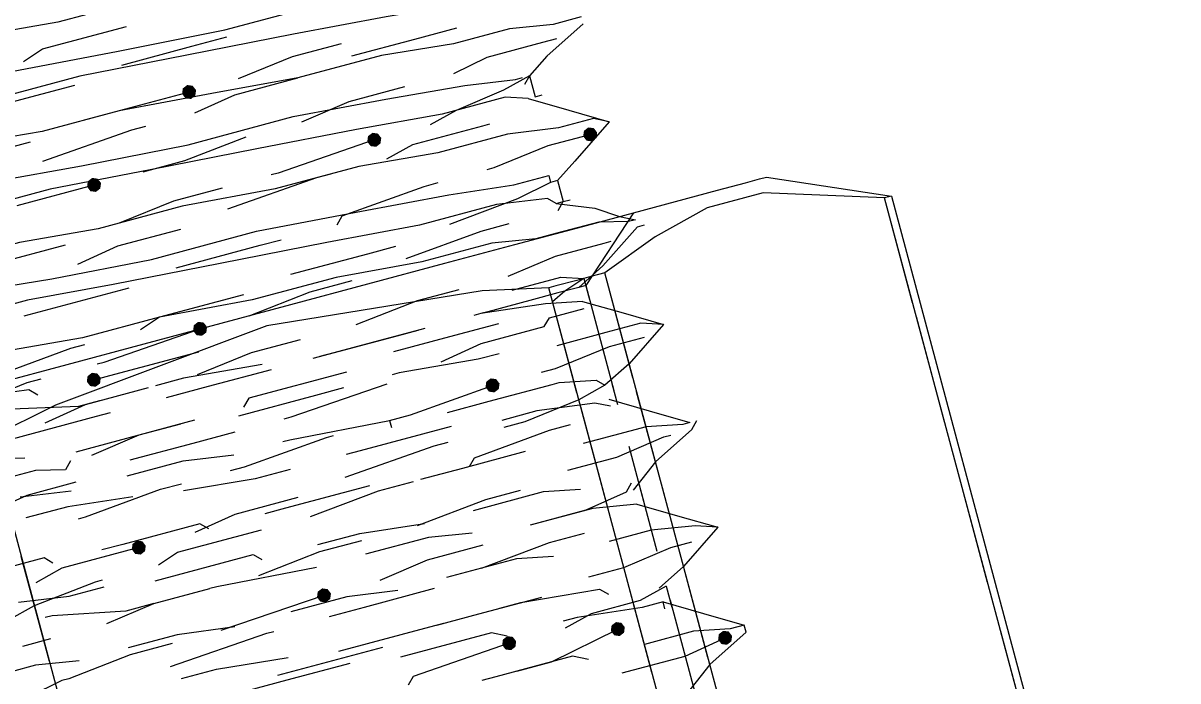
# Model space of a CAD drawing. Header units: millimetres. Extents: x 89051 to 218395, y -330386 to -125649.
# Drawn here: x 98671.73 to 98691.03, y -134188.59 to -134177.59 of the extents above; entities that cross this region are included whole.
import ezdxf

# ---------------------------------------------------------------- set-up
doc = ezdxf.new("R2010")
doc.units = ezdxf.units.MM
doc.header["$LTSCALE"] = 13
doc.layers.add('C00-00-00', color=7, linetype='Continuous')
doc.layers.add('标注、文本', color=3, linetype='Continuous', lineweight=25)
doc.styles.get("Standard").update_dxf_attribs({"font": 'gbenor.shx', "bigfont": 'gbcbig.shx'})
doc.dimstyles.new('1-15', dxfattribs={"dimscale": 20, "dimtxt": 3.5, "dimasz": 2, "dimexe": 1.5, "dimexo": 0.5, "dimgap": 0.5, "dimtad": 1, "dimtoh": 1, "dimdec": 1, "dimdsep": 46, "dimtxsty": 'Standard', "dimcen": 2.5, "dimclrd": 3, "dimclre": 3, "dimclrt": 3, "dimadec": 0, "dimazin": 2, "dimtfac": 1, "dimtdec": 1, "dimtmove": 0, "dimatfit": 2, "dimfxl": 1, "dimarcsym": 0})

# ---------------------------------------------------------------- blocks, each defined once
blk = doc.blocks.new('225635')
at = {"layer": 'C00-00-00'}
h = blk.add_hatch(color=256, dxfattribs=at)
h.dxf.hatch_style = 2
h.paths.add_polyline_path([(72516.826, -125574.159), (72516.74, -125574.195), (72516.705, -125574.28), (72516.74, -125574.366), (72516.826, -125574.401), (72516.911, -125574.366), (72516.947, -125574.28), (72516.911, -125574.195)])
h = blk.add_hatch(color=256, dxfattribs=at)
h.dxf.hatch_style = 2
h.paths.add_polyline_path([(72514.89, -125575.248), (72514.804, -125575.284), (72514.769, -125575.369), (72514.804, -125575.455), (72514.89, -125575.49), (72514.975, -125575.455), (72515.011, -125575.369), (72514.975, -125575.284)])
h = blk.add_hatch(color=256, dxfattribs=at)
h.dxf.hatch_style = 2
h.paths.add_polyline_path([(72519.609, -125575.732), (72519.523, -125575.768), (72519.488, -125575.853), (72519.523, -125575.939), (72519.609, -125575.974), (72519.694, -125575.939), (72519.73, -125575.853), (72519.694, -125575.768)])
h = blk.add_hatch(color=256, dxfattribs=at)
h.dxf.hatch_style = 2
h.paths.add_polyline_path([(72523.118, -125576.579), (72523.033, -125576.615), (72522.997, -125576.7), (72523.033, -125576.786), (72523.118, -125576.821), (72523.204, -125576.786), (72523.239, -125576.7), (72523.204, -125576.615)])
h = blk.add_hatch(color=256, dxfattribs=at)
h.dxf.hatch_style = 2
h.paths.add_polyline_path([(72515.979, -125578.031), (72515.893, -125578.067), (72515.858, -125578.152), (72515.893, -125578.238), (72515.979, -125578.273), (72516.064, -125578.238), (72516.1, -125578.152), (72516.064, -125578.067)])
h = blk.add_hatch(color=256, dxfattribs=at)
h.dxf.hatch_style = 2
h.paths.add_polyline_path([(72514.043, -125578.394), (72513.957, -125578.43), (72513.922, -125578.515), (72513.957, -125578.601), (72514.043, -125578.636), (72514.128, -125578.601), (72514.163, -125578.515), (72514.128, -125578.43)])
h = blk.add_hatch(color=256, dxfattribs=at)
h.dxf.hatch_style = 2
h.paths.add_polyline_path([(72520.456, -125580.21), (72520.37, -125580.245), (72520.335, -125580.331), (72520.37, -125580.416), (72520.456, -125580.452), (72520.541, -125580.416), (72520.577, -125580.331), (72520.541, -125580.245)])
h = blk.add_hatch(color=256, dxfattribs=at)
h.dxf.hatch_style = 2
h.paths.add_polyline_path([(72514.043, -125581.299), (72513.957, -125581.334), (72513.922, -125581.42), (72513.957, -125581.505), (72514.043, -125581.541), (72514.128, -125581.505), (72514.163, -125581.42), (72514.128, -125581.334)])
h = blk.add_hatch(color=256, dxfattribs=at)
h.dxf.hatch_style = 2
h.paths.add_polyline_path([(72516.826, -125582.872), (72516.74, -125582.907), (72516.705, -125582.993), (72516.74, -125583.078), (72516.826, -125583.114), (72516.911, -125583.078), (72516.947, -125582.993), (72516.911, -125582.907)])
h = blk.add_hatch(color=256, dxfattribs=at)
h.dxf.hatch_style = 2
h.paths.add_polyline_path([(72519.609, -125584.445), (72519.523, -125584.48), (72519.488, -125584.566), (72519.523, -125584.651), (72519.609, -125584.687), (72519.694, -125584.651), (72519.73, -125584.566), (72519.694, -125584.48)])
h = blk.add_hatch(color=256, dxfattribs=at)
h.dxf.hatch_style = 2
h.paths.add_polyline_path([(72521.424, -125584.687), (72521.339, -125584.722), (72521.303, -125584.808), (72521.339, -125584.893), (72521.424, -125584.929), (72521.509, -125584.893), (72521.545, -125584.808), (72521.509, -125584.722)])
h = blk.add_hatch(color=256, dxfattribs=at)
h.dxf.hatch_style = 2
h.paths.add_polyline_path([(72523.118, -125585.292), (72523.033, -125585.327), (72522.997, -125585.413), (72523.033, -125585.498), (72523.118, -125585.534), (72523.204, -125585.498), (72523.239, -125585.413), (72523.204, -125585.327)])
at = {"layer": 'C00-00-00', "lineweight": 15}
for points in [[(72523.481, -125573.07), (72523.36, -125572.949), (72522.755, -125572.949), (72521.908, -125572.828), (72520.819, -125572.828), (72519.488, -125572.707), (72518.036, -125572.707), (72516.584, -125572.586), (72515.011, -125572.586), (72513.679, -125572.465), (72512.469, -125572.465), (72511.501, -125572.344), (72510.775, -125572.344), (72510.412, -125572.223)], [(72511.622, -125572.949), (72511.864, -125572.949), (72512.711, -125573.07), (72514.164, -125573.191), (72515.858, -125573.312), (72517.673, -125573.433), (72519.367, -125573.433), (72520.819, -125573.554), (72521.908, -125573.675), (72522.271, -125573.796)], [(72514.285, -125573.07), (72514.648, -125572.949)], [(72514.648, -125572.949), (72516.1, -125572.949)], [(72522.271, -125574.159), (72522.271, -125574.038), (72521.545, -125574.038), (72520.335, -125573.917), (72518.762, -125573.796), (72516.947, -125573.675), (72515.132, -125573.554), (72513.558, -125573.554), (72512.348, -125573.433), (72511.622, -125573.312)], [(72515.858, -125573.554), (72517.068, -125573.554)], [(72517.068, -125573.554), (72517.673, -125573.554)], [(72513.195, -125573.675), (72514.164, -125573.675)], [(72514.164, -125573.675), (72515.011, -125573.675)], [(72523.481, -125574.764), (72522.997, -125574.764), (72522.271, -125574.643), (72521.303, -125574.643), (72520.093, -125574.522), (72518.641, -125574.522), (72517.189, -125574.401), (72515.616, -125574.28), (72514.285, -125574.28), (72512.953, -125574.159), (72511.864, -125574.159), (72511.017, -125574.038), (72510.533, -125574.038), (72510.412, -125573.917)], [(72518.641, -125574.159), (72517.673, -125574.28)], [(72519.488, -125574.159), (72518.641, -125574.159)], [(72516.826, -125574.28), (72515.011, -125574.28)], [(72514.043, -125574.401), (72513.437, -125574.401)], [(72516.826, -125574.643), (72517.552, -125574.522)], [(72517.552, -125574.522), (72518.641, -125574.522)], [(72519.609, -125574.401), (72520.698, -125574.401)], [(72520.698, -125574.401), (72521.424, -125574.401)], [(72511.622, -125574.643), (72512.106, -125574.764), (72513.316, -125574.885), (72514.769, -125575.006), (72516.584, -125575.127), (72518.399, -125575.127), (72519.972, -125575.248), (72521.303, -125575.369), (72522.15, -125575.49), (72522.271, -125575.49)], [(72514.164, -125574.764), (72515.737, -125574.643)], [(72515.737, -125574.643), (72515.979, -125574.643)], [(72523.481, -125574.885), (72522.755, -125575.248), (72522.392, -125575.49)], [(72522.271, -125575.853), (72521.908, -125575.732), (72520.819, -125575.732), (72519.367, -125575.611), (72517.673, -125575.49), (72515.858, -125575.369), (72514.164, -125575.248), (72512.832, -125575.248), (72511.864, -125575.127), (72511.501, -125575.006)], [(72518.52, -125575.248), (72519.367, -125575.127)], [(72519.367, -125575.127), (72520.335, -125575.127)], [(72521.182, -125575.127), (72521.787, -125575.006)], [(72521.787, -125575.006), (72522.755, -125575.006)], [(72522.755, -125575.006), (72522.997, -125575.006)], [(72516.463, -125575.369), (72517.552, -125575.248)], [(72513.558, -125575.369), (72514.89, -125575.369)], [(72515.737, -125575.369), (72516.463, -125575.369)], [(72522.392, -125575.49), (72521.908, -125575.611)], [(72522.392, -125575.49), (72522.271, -125575.611)], [(72522.392, -125575.49), (72522.392, -125575.853)], [(72523.481, -125576.579), (72523.239, -125576.458), (72522.634, -125576.458), (72521.787, -125576.337), (72520.577, -125576.337), (72519.246, -125576.216), (72517.794, -125576.216), (72516.221, -125576.095), (72514.769, -125576.095), (72513.437, -125575.974), (72512.227, -125575.974), (72511.38, -125575.853), (72510.654, -125575.853), (72510.412, -125575.732)], [(72521.061, -125575.732), (72520.577, -125575.853)], [(72521.908, -125575.611), (72521.061, -125575.732)], [(72519.609, -125575.853), (72517.915, -125575.974)], [(72522.271, -125575.853), (72522.876, -125576.216), (72523.481, -125576.579)], [(72522.392, -125575.853), (72522.513, -125575.853)], [(72516.1, -125575.974), (72515.132, -125576.095)], [(72516.947, -125575.974), (72516.1, -125575.974)], [(72517.915, -125575.974), (72517.794, -125575.974)], [(72519.73, -125576.216), (72520.214, -125576.095)], [(72520.214, -125576.095), (72521.424, -125576.095)], [(72521.424, -125576.095), (72521.545, -125576.095)], [(72514.164, -125576.216), (72512.953, -125576.216)], [(72516.947, -125576.337), (72518.52, -125576.216)], [(72518.52, -125576.216), (72518.762, -125576.216)], [(72511.622, -125576.458), (72511.743, -125576.458), (72512.59, -125576.579), (72513.8, -125576.7), (72515.495, -125576.821), (72517.31, -125576.821), (72519.004, -125576.942), (72520.577, -125577.063), (72521.666, -125577.184), (72522.271, -125577.184), (72522.271, -125577.305)], [(72514.285, -125576.579), (72515.011, -125576.458)], [(72515.011, -125576.458), (72516.1, -125576.458)], [(72523.481, -125576.579), (72522.755, -125577.063), (72522.392, -125577.305)], [(72522.271, -125577.668), (72522.15, -125577.547), (72521.303, -125577.426), (72519.972, -125577.426), (72518.399, -125577.305), (72516.584, -125577.184), (72514.769, -125577.063), (72513.316, -125576.942), (72512.227, -125576.942), (72511.622, -125576.821)], [(72518.762, -125576.942), (72520.214, -125576.821)], [(72520.214, -125576.821), (72520.456, -125576.821)], [(72521.303, -125576.821), (72521.424, -125576.821)], [(72521.424, -125576.821), (72522.392, -125576.7)], [(72522.392, -125576.7), (72523.118, -125576.7)], [(72515.858, -125577.063), (72517.31, -125577.063)], [(72517.31, -125577.063), (72517.673, -125577.063)], [(72518.641, -125577.063), (72518.762, -125576.942)], [(72513.195, -125577.184), (72514.406, -125577.184)], [(72514.406, -125577.184), (72515.011, -125577.184)], [(72521.787, -125578.152), (72521.061, -125578.031), (72519.851, -125578.031), (72518.399, -125577.91), (72516.947, -125577.91), (72515.374, -125577.789), (72514.043, -125577.789), (72512.711, -125577.668), (72511.743, -125577.668), (72510.896, -125577.547), (72510.412, -125577.547), (72510.412, -125577.426)], [(72521.666, -125577.426), (72520.456, -125577.547)], [(72522.271, -125577.305), (72521.666, -125577.426)], [(72522.392, -125577.305), (72522.271, -125577.305)], [(72522.392, -125577.305), (72522.392, -125577.668)], [(72515.374, -125577.789), (72515.011, -125577.91)], [(72516.826, -125577.789), (72515.374, -125577.789)], [(72519.004, -125577.668), (72517.673, -125577.668)], [(72519.488, -125577.668), (72519.004, -125577.668)], [(72519.609, -125577.91), (72520.94, -125577.789)], [(72520.94, -125577.789), (72521.424, -125577.789)], [(72522.271, -125577.789), (72522.392, -125577.668)], [(72522.271, -125577.668), (72522.392, -125577.668)], [(72522.271, -125577.668), (72522.876, -125577.91), (72523.239, -125578.152)], [(72522.392, -125577.668), (72522.513, -125577.668)], [(72513.8, -125577.91), (72512.469, -125578.031)], [(72514.043, -125577.91), (72513.8, -125577.91)], [(72516.826, -125578.152), (72517.915, -125578.031)], [(72517.915, -125578.031), (72518.641, -125578.031)], [(72508.113, -125578.152), (72508.234, -125578.152), (72508.476, -125578.152), (72508.96, -125578.152), (72509.686, -125578.152), (72510.412, -125578.152), (72511.38, -125578.152), (72512.469, -125578.152), (72513.679, -125578.152), (72515.011, -125578.152), (72516.342, -125578.152), (72517.552, -125578.152), (72518.883, -125578.152), (72520.214, -125578.152), (72521.424, -125578.152), (72522.513, -125578.152), (72523.481, -125578.152), (72524.207, -125578.152), (72524.933, -125578.152), (72525.417, -125578.152), (72525.659, -125578.152), (72525.78, -125578.152)], [(72514.285, -125578.273), (72515.979, -125578.152)], [(72522.15, -125578.152), (72521.787, -125578.152)], [(72522.876, -125578.152), (72522.15, -125578.152)], [(72523.481, -125578.152), (72522.392, -125579.12)], [(72523.36, -125578.273), (72522.876, -125578.152)], [(72523.239, -125578.152), (72523.481, -125578.273)], [(72525.78, -125578.152), (72527.716, -125578.999)], [(72511.985, -125578.273), (72512.953, -125578.394)], [(72511.985, -125578.394), (72512.953, -125578.273)], [(72521.787, -125578.999), (72520.698, -125578.757), (72517.068, -125578.394), (72513.316, -125578.757), (72512.106, -125578.999)], [(72512.953, -125578.273), (72513.195, -125578.273)], [(72512.953, -125578.394), (72513.074, -125578.515)], [(72514.164, -125578.273), (72514.285, -125578.273)], [(72523.481, -125578.394), (72522.755, -125578.878)], [(72527.595, -125578.999), (72525.659, -125578.394), (72524.691, -125578.394), (72523.723, -125578.636), (72522.755, -125578.999)], [(72523.481, -125578.273), (72523.36, -125578.273)], [(72523.481, -125578.394), (72523.602, -125578.394)], [(72514.043, -125578.515), (72514.406, -125578.515)], [(72514.406, -125578.515), (72515.858, -125578.515)], [(72521.182, -125578.636), (72522.029, -125578.515)], [(72522.029, -125578.515), (72522.876, -125578.515)], [(72522.876, -125578.515), (72522.997, -125578.515)], [(72513.679, -125578.878), (72512.59, -125578.636)], [(72515.737, -125578.878), (72516.705, -125578.757)], [(72516.705, -125578.757), (72517.552, -125578.757)], [(72518.52, -125578.757), (72519.609, -125578.636)], [(72519.609, -125578.636), (72520.335, -125578.636)], [(72512.106, -125588.317), (72512.106, -125578.999)], [(72513.074, -125578.999), (72513.8, -125578.878)], [(72514.043, -125578.878), (72513.679, -125578.878)], [(72513.8, -125578.878), (72514.89, -125578.878)], [(72515.495, -125578.878), (72515.011, -125578.878)], [(72516.826, -125578.999), (72515.495, -125578.878)], [(72521.182, -125578.878), (72522.029, -125578.878)], [(72521.787, -125580.21), (72521.787, -125578.999)], [(72521.787, -125588.317), (72521.787, -125578.999)], [(72522.755, -125578.999), (72522.513, -125578.999), (72522.271, -125578.999), (72521.908, -125578.999), (72521.787, -125578.999)], [(72522.029, -125578.878), (72522.392, -125578.999)], [(72522.392, -125578.999), (72522.029, -125579.12)], [(72522.755, -125578.878), (72522.271, -125579.12)], [(72522.392, -125578.999), (72522.392, -125579.363)], [(72522.755, -125580.21), (72522.755, -125578.999)], [(72522.755, -125588.317), (72522.755, -125578.999)], [(72527.595, -125580.21), (72527.595, -125578.999)], [(72527.716, -125578.999), (72527.595, -125578.999)], [(72527.595, -125588.317), (72527.595, -125578.999)], [(72527.716, -125578.999), (72527.716, -125588.196)], [(72513.195, -125579.12), (72512.469, -125579.12)], [(72513.922, -125579.12), (72513.195, -125579.12)], [(72514.164, -125579.12), (72513.922, -125579.12)], [(72515.858, -125579.12), (72515.132, -125579.12)], [(72516.947, -125579.12), (72515.858, -125579.12)], [(72519.125, -125579.12), (72517.673, -125579.12)], [(72518.036, -125579.12), (72517.794, -125579.12)], [(72519.004, -125579.12), (72518.036, -125579.12)], [(72519.609, -125579.12), (72519.004, -125579.12)], [(72519.488, -125579.12), (72519.125, -125579.12)], [(72520.577, -125579.12), (72520.456, -125579.12)], [(72520.698, -125579.12), (72520.577, -125579.12)], [(72521.666, -125579.241), (72520.577, -125579.12)], [(72521.424, -125579.12), (72520.698, -125579.12)], [(72521.908, -125579.12), (72521.424, -125579.12)], [(72522.029, -125579.12), (72521.787, -125579.241)], [(72522.271, -125579.12), (72521.908, -125579.12)], [(72522.392, -125579.12), (72522.271, -125579.12)], [(72522.392, -125579.12), (72522.392, -125580.936)], [(72512.59, -125579.484), (72512.106, -125579.363)], [(72519.972, -125579.363), (72519.004, -125579.363)], [(72520.819, -125579.363), (72519.972, -125579.363)], [(72522.271, -125579.363), (72521.666, -125579.241)], [(72522.271, -125579.363), (72522.876, -125579.726)], [(72516.463, -125579.484), (72516.342, -125579.605)], [(72518.157, -125579.484), (72516.463, -125579.484)], [(72521.545, -125579.605), (72521.666, -125579.484)], [(72521.666, -125579.484), (72522.271, -125579.484)], [(72512.711, -125579.726), (72512.106, -125579.726)], [(72513.195, -125579.847), (72512.711, -125579.726)], [(72513.316, -125579.726), (72513.195, -125579.847)], [(72514.527, -125579.605), (72513.437, -125579.605)], [(72514.527, -125579.605), (72513.679, -125579.726)], [(72515.253, -125579.605), (72514.527, -125579.605)], [(72515.495, -125579.605), (72514.527, -125579.605)], [(72517.552, -125579.726), (72516.221, -125579.726)], [(72518.036, -125579.726), (72517.552, -125579.726)], [(72519.004, -125579.726), (72518.883, -125579.726)], [(72520.335, -125579.847), (72519.004, -125579.726)], [(72519.73, -125579.726), (72520.456, -125579.605)], [(72520.456, -125579.605), (72521.545, -125579.605)], [(72522.876, -125579.726), (72523.481, -125580.089)], [(72514.285, -125579.968), (72515.374, -125579.968)], [(72515.374, -125579.968), (72516.1, -125579.968)], [(72516.947, -125579.968), (72517.068, -125579.968)], [(72517.068, -125579.968), (72518.762, -125579.847)], [(72520.698, -125579.847), (72520.335, -125579.847)], [(72522.513, -125579.968), (72521.666, -125579.968)], [(72523.118, -125579.968), (72522.513, -125579.968)], [(72523.481, -125580.089), (72523.118, -125579.968)], [(72511.743, -125580.21), (72512.469, -125580.089)], [(72512.348, -125580.089), (72513.195, -125580.21)], [(72512.469, -125580.089), (72513.316, -125580.089)], [(72523.481, -125580.089), (72522.755, -125580.573)], [(72514.164, -125580.21), (72515.132, -125580.21)], [(72515.132, -125580.21), (72515.979, -125580.331)], [(72516.826, -125580.331), (72516.947, -125580.331)], [(72516.947, -125580.331), (72518.641, -125580.452)], [(72519.004, -125580.452), (72520.456, -125580.331)], [(72521.303, -125580.331), (72521.545, -125580.331)], [(72521.545, -125580.331), (72522.513, -125580.21)], [(72521.787, -125580.815), (72521.787, -125580.21)], [(72522.513, -125580.21), (72523.118, -125580.21)], [(72522.755, -125580.815), (72522.755, -125580.21)], [(72527.595, -125580.815), (72527.595, -125580.21)], [(72513.074, -125580.452), (72512.348, -125580.452)], [(72514.164, -125580.573), (72513.074, -125580.452)], [(72516.1, -125580.573), (72517.552, -125580.452)], [(72517.552, -125580.452), (72517.673, -125580.452)], [(72518.641, -125580.452), (72519.004, -125580.452)], [(72518.641, -125580.452), (72518.641, -125580.573)], [(72513.195, -125580.694), (72513.316, -125580.694)], [(72513.316, -125580.694), (72514.648, -125580.573)], [(72514.648, -125580.573), (72515.011, -125580.573)], [(72516.221, -125580.815), (72515.011, -125580.694)], [(72515.858, -125580.573), (72516.1, -125580.573)], [(72519.609, -125580.573), (72520.335, -125580.573)], [(72520.335, -125580.573), (72521.424, -125580.573)], [(72521.424, -125580.573), (72521.545, -125580.573)], [(72521.545, -125580.573), (72522.15, -125580.694)], [(72522.15, -125580.694), (72522.271, -125580.815)], [(72522.755, -125580.573), (72522.271, -125580.815)], [(72516.826, -125580.815), (72516.221, -125580.815)], [(72518.036, -125580.815), (72517.794, -125580.815)], [(72519.609, -125580.815), (72518.036, -125580.815)], [(72521.061, -125580.936), (72520.456, -125580.936)], [(72521.787, -125580.936), (72520.819, -125581.057)], [(72522.029, -125581.057), (72521.061, -125580.936)], [(72522.271, -125580.815), (72521.787, -125580.936)], [(72522.392, -125580.815), (72522.392, -125581.178)], [(72512.106, -125582.872), (72512.106, -125581.057)], [(72519.246, -125581.057), (72517.673, -125581.178)], [(72519.488, -125581.057), (72519.246, -125581.057)], [(72520.819, -125581.057), (72520.456, -125581.057)], [(72521.787, -125582.872), (72521.787, -125581.057)], [(72522.271, -125581.178), (72522.029, -125581.057)], [(72522.271, -125581.057), (72522.876, -125581.42)], [(72522.755, -125582.872), (72522.755, -125581.057)], [(72527.595, -125582.872), (72527.595, -125581.057)], [(72512.469, -125581.178), (72511.501, -125581.178)], [(72512.59, -125581.299), (72512.469, -125581.178)], [(72513.8, -125581.299), (72513.437, -125581.299)], [(72515.132, -125581.299), (72513.8, -125581.299)], [(72515.737, -125581.299), (72515.011, -125581.42)], [(72515.253, -125581.42), (72515.132, -125581.299)], [(72516.826, -125581.299), (72515.737, -125581.299)], [(72519.851, -125581.42), (72521.182, -125581.299)], [(72521.182, -125581.299), (72521.545, -125581.299)], [(72512.711, -125581.42), (72512.227, -125581.541)], [(72514.043, -125581.42), (72512.711, -125581.42)], [(72516.584, -125581.42), (72516.221, -125581.42)], [(72518.036, -125581.42), (72516.584, -125581.42)], [(72519.73, -125581.541), (72519.851, -125581.42)], [(72522.876, -125581.42), (72523.481, -125581.783)], [(72514.285, -125581.783), (72514.648, -125581.662)], [(72514.648, -125581.662), (72516.1, -125581.662)], [(72516.947, -125581.662), (72518.157, -125581.541)], [(72518.157, -125581.541), (72518.762, -125581.541)], [(72519.609, -125581.541), (72518.883, -125581.541)], [(72520.698, -125581.541), (72519.609, -125581.541)], [(72521.908, -125581.662), (72521.666, -125581.662)], [(72522.755, -125581.662), (72521.908, -125581.662)], [(72523.36, -125581.783), (72522.755, -125581.662)], [(72511.622, -125582.025), (72512.106, -125581.904)], [(72511.864, -125581.783), (72512.711, -125581.904)], [(72512.106, -125581.904), (72513.195, -125581.783)], [(72512.711, -125581.904), (72513.316, -125581.904)], [(72513.195, -125581.783), (72513.316, -125581.783)], [(72522.15, -125582.025), (72522.997, -125581.904)], [(72522.392, -125581.904), (72522.392, -125583.719)], [(72523.481, -125581.904), (72522.755, -125582.267)], [(72522.997, -125581.904), (72523.118, -125581.904)], [(72523.481, -125581.783), (72523.36, -125581.783)], [(72523.481, -125581.904), (72523.602, -125581.783)], [(72514.164, -125582.025), (72515.858, -125582.025)], [(72515.858, -125582.025), (72515.979, -125582.146)], [(72521.303, -125582.025), (72522.15, -125582.025)], [(72512.348, -125582.146), (72512.227, -125582.146)], [(72513.558, -125582.388), (72512.348, -125582.146)], [(72515.858, -125582.388), (72516.947, -125582.267)], [(72516.947, -125582.146), (72517.673, -125582.146)], [(72516.947, -125582.267), (72517.673, -125582.267)], [(72517.673, -125582.146), (72518.762, -125582.267)], [(72518.641, -125582.267), (72519.851, -125582.146)], [(72519.609, -125582.267), (72520.819, -125582.267)], [(72519.851, -125582.146), (72520.456, -125582.146)], [(72520.819, -125582.267), (72521.424, -125582.388)], [(72522.755, -125582.267), (72522.271, -125582.63)], [(72513.195, -125582.509), (72514.043, -125582.388)], [(72514.043, -125582.388), (72513.558, -125582.388)], [(72514.043, -125582.388), (72515.011, -125582.388)], [(72515.132, -125582.388), (72515.011, -125582.388)], [(72516.826, -125582.509), (72515.132, -125582.388)], [(72511.743, -125582.509), (72512.227, -125582.509)], [(72518.762, -125582.509), (72517.673, -125582.509)], [(72519.488, -125582.63), (72518.762, -125582.509)], [(72522.15, -125582.63), (72521.424, -125582.751)], [(72522.271, -125582.509), (72522.15, -125582.63)], [(72522.392, -125582.509), (72522.392, -125582.872)], [(72511.864, -125582.872), (72511.017, -125582.872)], [(72512.59, -125582.993), (72511.864, -125582.872)], [(72518.641, -125582.872), (72517.794, -125582.993)], [(72519.609, -125582.872), (72518.641, -125582.872)], [(72521.424, -125582.751), (72520.456, -125582.751)], [(72521.545, -125582.751), (72520.456, -125582.751)], [(72522.271, -125582.872), (72521.545, -125582.751)], [(72522.271, -125582.872), (72522.876, -125583.235)], [(72514.285, -125582.993), (72513.437, -125582.993)], [(72515.253, -125583.114), (72514.285, -125582.993)], [(72516.826, -125582.993), (72515.011, -125583.114)], [(72512.227, -125583.235), (72511.622, -125583.356)], [(72512.348, -125583.235), (72512.227, -125583.235)], [(72513.437, -125583.114), (72512.348, -125583.235)], [(72514.164, -125583.114), (72513.437, -125583.114)], [(72517.189, -125583.114), (72516.221, -125583.114)], [(72518.036, -125583.235), (72517.189, -125583.114)], [(72520.093, -125583.235), (72518.883, -125583.235)], [(72519.488, -125583.235), (72520.698, -125583.114)], [(72520.698, -125583.356), (72520.093, -125583.235)], [(72520.698, -125583.114), (72521.303, -125583.114)], [(72522.876, -125583.235), (72523.481, -125583.598)], [(72514.043, -125583.477), (72515.737, -125583.356)], [(72515.737, -125583.356), (72515.858, -125583.356)], [(72516.826, -125583.356), (72517.431, -125583.356)], [(72517.431, -125583.356), (72518.641, -125583.356)], [(72522.392, -125583.356), (72521.666, -125583.356)], [(72523.118, -125583.477), (72522.392, -125583.356)], [(72523.481, -125583.598), (72522.755, -125584.082)], [(72523.481, -125583.598), (72523.118, -125583.477)], [(72514.164, -125583.719), (72514.769, -125583.719)], [(72514.769, -125583.719), (72515.979, -125583.84)], [(72521.182, -125583.84), (72521.787, -125583.84)], [(72521.787, -125583.84), (72522.634, -125583.719)], [(72521.787, -125585.655), (72521.787, -125583.84)], [(72522.634, -125583.719), (72522.997, -125583.719)], [(72522.755, -125585.655), (72522.755, -125583.84)], [(72527.595, -125585.655), (72527.595, -125583.84)], [(72516.826, -125583.961), (72518.399, -125583.961)], [(72518.399, -125583.961), (72518.641, -125583.961)], [(72518.52, -125583.961), (72519.246, -125583.961)], [(72519.246, -125583.961), (72520.335, -125583.961)], [(72519.609, -125583.961), (72519.972, -125583.961)], [(72519.972, -125583.961), (72521.303, -125584.082)], [(72515.858, -125584.203), (72515.132, -125584.203)], [(72515.737, -125584.082), (72516.342, -125584.082)], [(72516.947, -125584.203), (72515.858, -125584.203)], [(72516.342, -125584.082), (72517.552, -125584.082)], [(72521.303, -125584.082), (72521.424, -125584.203)], [(72522.755, -125584.082), (72522.271, -125584.324)], [(72519.367, -125584.324), (72517.794, -125584.324)], [(72519.609, -125584.445), (72519.367, -125584.324)], [(72522.392, -125584.324), (72521.908, -125584.445)], [(72522.392, -125584.324), (72522.392, -125584.687)], [(72519.609, -125584.566), (72517.915, -125584.687)], [(72521.061, -125584.445), (72520.577, -125584.566)], [(72520.819, -125584.445), (72520.577, -125584.445)], [(72521.908, -125584.566), (72520.819, -125584.445)], [(72521.908, -125584.445), (72521.061, -125584.445)], [(72522.271, -125584.566), (72521.908, -125584.566)], [(72522.271, -125584.687), (72522.271, -125584.566)], [(72522.271, -125584.566), (72522.876, -125584.929)], [(72522.392, -125584.566), (72522.392, -125586.381)], [(72517.915, -125584.687), (72517.794, -125584.808)], [(72520.214, -125585.05), (72521.424, -125584.808)], [(72522.876, -125584.929), (72523.481, -125585.292)], [(72519.246, -125585.05), (72519.004, -125585.05)], [(72520.577, -125585.05), (72519.246, -125585.05)], [(72519.609, -125585.05), (72520.214, -125585.05)], [(72520.819, -125585.171), (72520.577, -125585.05)], [(72522.634, -125585.171), (72521.787, -125585.171)], [(72523.239, -125585.292), (72522.634, -125585.171)], [(72523.481, -125585.292), (72523.239, -125585.292)], [(72523.481, -125585.413), (72523.481, -125585.292)], [(72521.303, -125585.534), (72522.392, -125585.534)], [(72522.392, -125585.534), (72523.118, -125585.413)], [(72523.481, -125585.413), (72522.755, -125585.776)], [(72522.755, -125585.776), (72522.271, -125586.139)], [(72527.595, -125588.317), (72527.595, -125586.502)]]:
    blk.add_lwpolyline(points, dxfattribs=at)
blk = doc.blocks.new('*D594')
at = {"layer": 'Defpoints', "color": 0, "transparency": 16777216}
for p in [(98951.782, -134196.725), (98723.872, -134203.725), (98589.512, -134239.727), (97897.716, -134300.778), (98875.858, -134300.778)]:
    blk.add_point(p, dxfattribs=at)
at = {"layer": '标注、文本', "color": 3, "lineweight": -2, "transparency": 16777216}
for p, q in [((98733.531, -134201.137), (98969.445, -134137.924)), ((98885.858, -134300.778), (98990.885, -134300.778))]:
    blk.add_line(p, q, dxfattribs=at)
blk.add_arc((98361.666, -134300.778), 599.219, 3.825405, 11.174595, dxfattribs=at)
at = {"layer": '标注、文本', "color": 3, "transparency": 16777216}
for points in [[(98943.031, -134186.159), (98956.018, -134183.14), (98940.467, -134145.689)], [(98966.213, -134260.578), (98952.887, -134261.023), (98960.885, -134300.778)]]:
    blk.add_solid(points, dxfattribs=at)
at = {"layer": '标注、文本', "color": 3, "transparency": 16777216, "insert": (98958.384, -134201.079), "char_height": 70, "attachment_point": 5}
blk.add_mtext('15°', dxfattribs=at)

msp = doc.modelspace()

# ---------------------------------------------------------------- block references
at = {"layer": '标注、文本', "rotation": 15}
msp.add_blockref('225635', (-3872.391, -31652.041), dxfattribs=at)

# ---------------------------------------------------------------- dimensions: what is measured, and where the dimension line sits
at = {"layer": '标注、文本'}
dim = msp.add_angular_dim_2l(base=(98951.782, -134196.725), line1=((97897.716, -134300.778), (98875.858, -134300.778)), line2=((98589.512, -134239.727), (98723.872, -134203.725)), dimstyle='1-15', dxfattribs=at)
dim.commit()
dim.dimension.update_dxf_attribs({"geometry": '*D594', "text_midpoint": (98958.384, -134246.079), "dimtype": 162})

doc.saveas('drawing.dxf')
